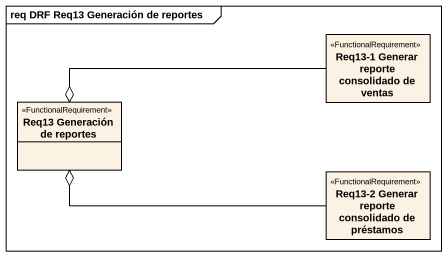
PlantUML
@startuml
mainframe req DRF Req13 Generación de reportes
hide circle
hide empty members
class "Req13-1 Generar reporte consolidado de ventas" as Req13_1_Generar_reporte <<FunctionalRequirement>>
class "Req13 Generación de reportes" as Req13_Generación_de_reportes <<FunctionalRequirement>>
class "Req13-2 Generar reporte consolidado de préstamos" as Req13_2_Generar_reporte <<FunctionalRequirement>>
Req13_1_Generar_reporte -left-o Req13_Generación_de_reportes
Req13_2_Generar_reporte -left-o Req13_Generación_de_reportes
@enduml
